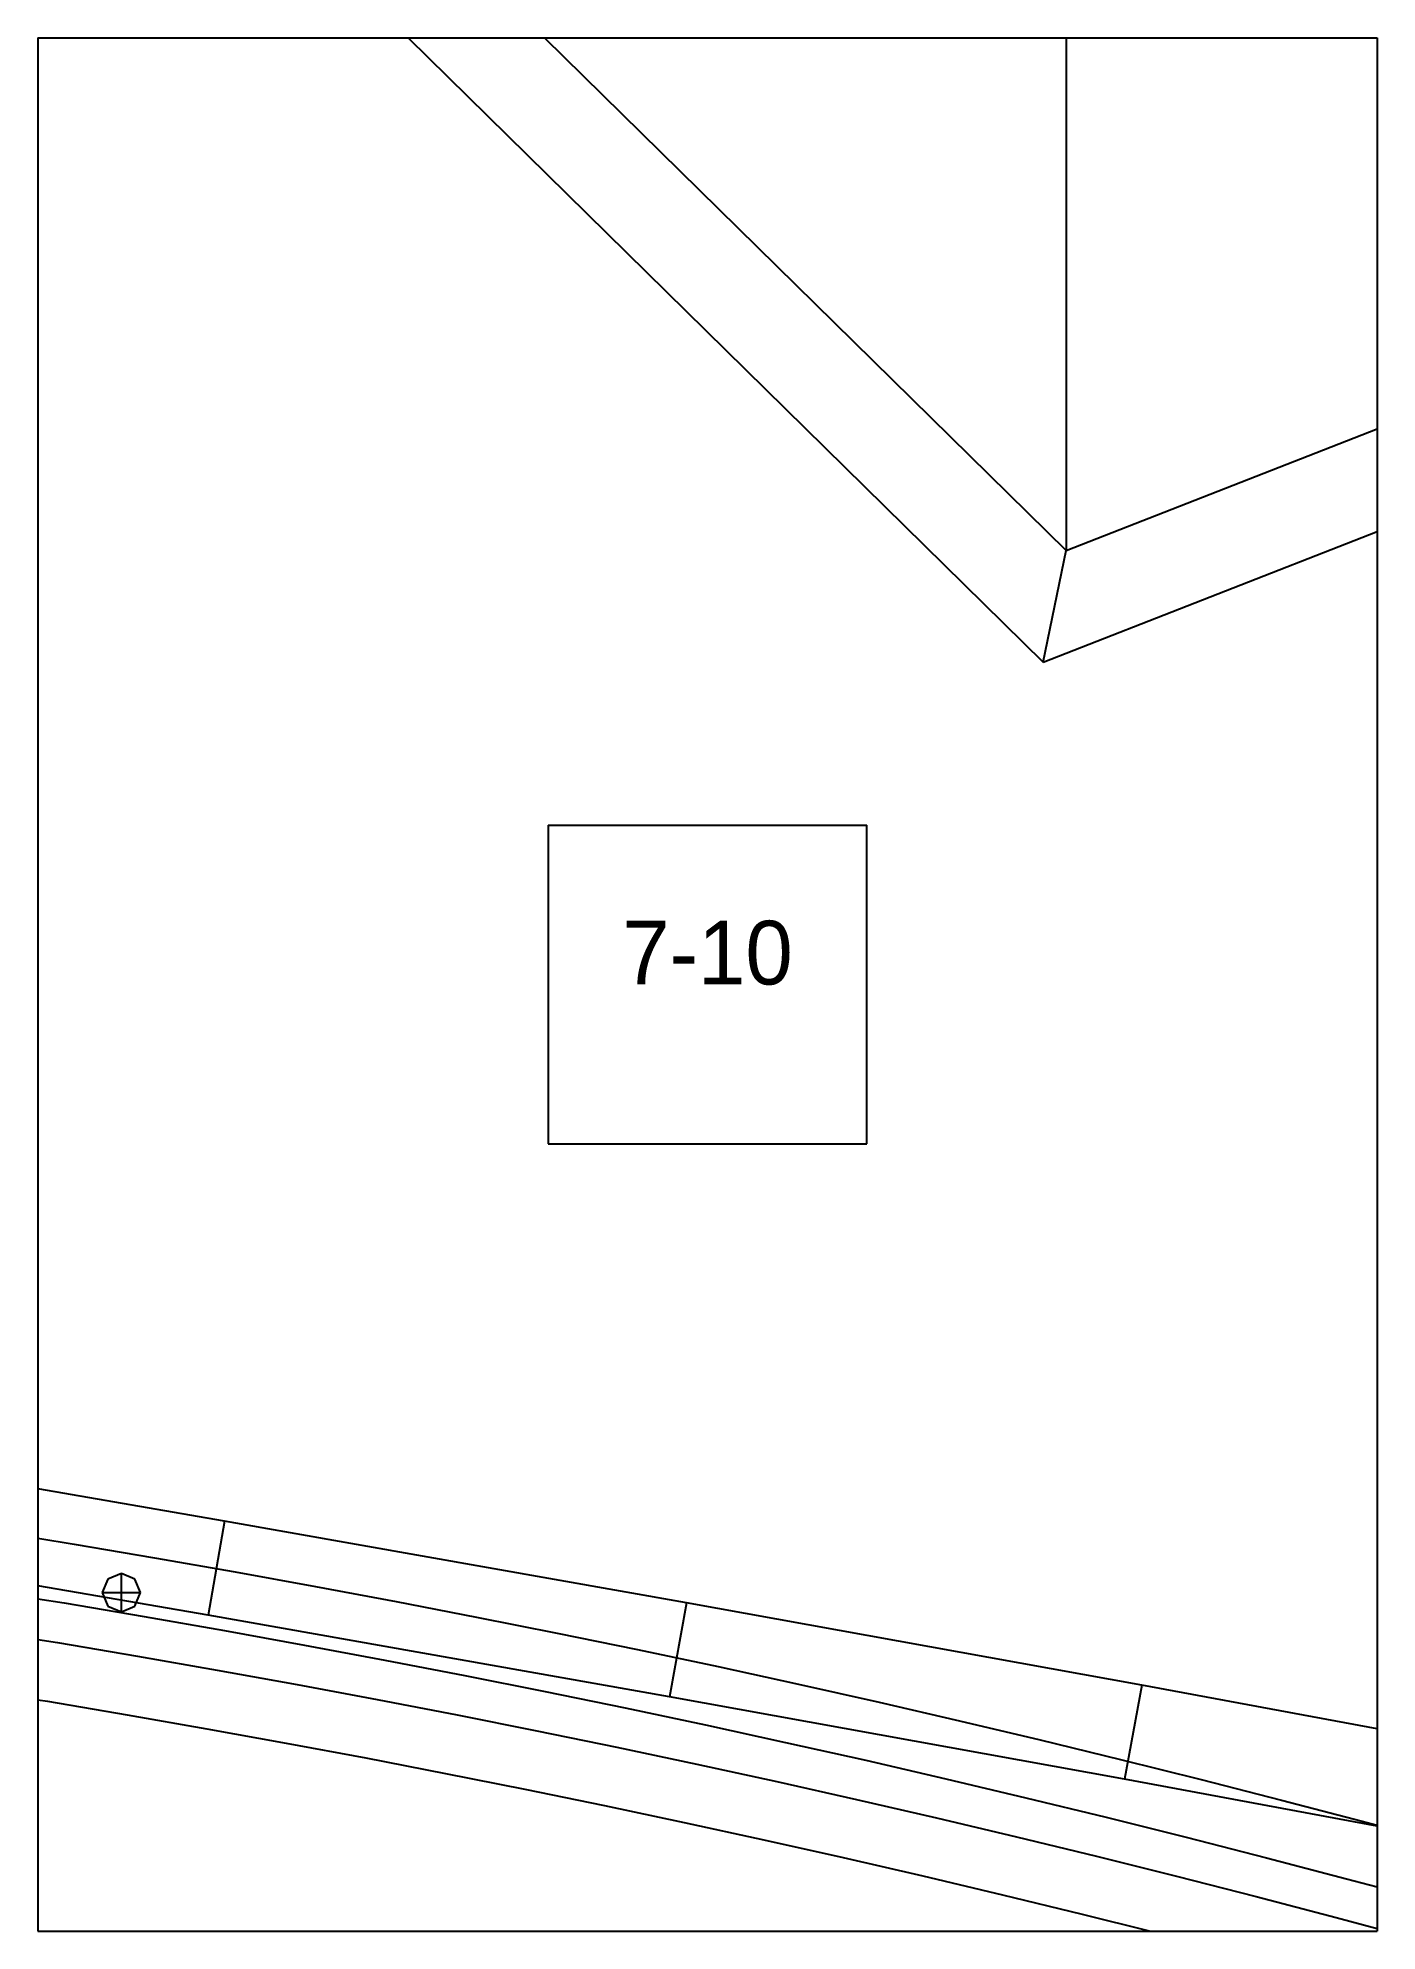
# Paper-space layout 'Plan 7-10' of a CAD drawing. Header units: metres, sheet in millimetres. Extents: x 0 to 210, y 0 to 297.
# The model-space entities are those that its viewports show. They can reach past a viewport. Long polylines and large blocks are cut down to what shows.
import ezdxf
from ezdxf.enums import TextEntityAlignment as Align

# ---------------------------------------------------------------- set-up
doc = ezdxf.new("R2010")
doc.units = ezdxf.units.M
for name, color, linetype in [('default', 7, 'Continuous'), ('TEXTLAYER', 7, 'Continuous'), ('VIEWPORTS', 7, 'Continuous')]:
    doc.layers.add(name, color=color, linetype=linetype)

msp = doc.modelspace()

# ---------------------------------------------------------------- linework, layer by layer
at = {"color": 9}
for p, q in [((1890, -1485), (1890, -1782)), ((1890, -1485), (1890, -1782)), ((2100, -1485), (2100, -1782)), ((2100, -1485), (2100, -1782)), ((1680, -1782), (1890, -1782)), ((1680, -1782), (1890, -1782)), ((1890, -1782), (2100, -1782)), ((1890, -1782), (1890, -2079)), ((1890, -1782), (2100, -1782)), ((1890, -1782), (1890, -2079)), ((2100, -1782), (2310, -1782)), ((2100, -1782), (2100, -2079)), ((2100, -1782), (2310, -1782)), ((2100, -1782), (2100, -2079)), ((1970, -1905.5), (2020, -1905.5)), ((1970, -1905.5), (1970, -1955.5)), ((2020, -1955.5), (2020, -1905.5)), ((1970, -1955.5), (2020, -1955.5)), ((1680, -2079), (1890, -2079)), ((1680, -2079), (1890, -2079)), ((1890, -2079), (2100, -2079)), ((1890, -2079), (1890, -2376)), ((1890, -2079), (2100, -2079)), ((1890, -2079), (1890, -2376)), ((2100, -2079), (2310, -2079)), ((2100, -2079), (2100, -2376)), ((2100, -2079), (2310, -2079)), ((2100, -2079), (2100, -2376))]:
    msp.add_line(p, q, dxfattribs=at)
at = {"layer": 'default', "color": 7, "linetype": 'Continuous'}
for p, q in [((1788.26, -1603.86), (2051.23, -1862.41)), ((1786.22, -1622.89), (2047.65, -1879.92)), ((2051.31, -1862.38), (2051.31, -1730.33)), ((2051.23, -1862.41), (2126.91, -1832.77)), ((2047.65, -1879.92), (2132.05, -1846.87)), ((2047.65, -1879.92), (2051.23, -1862.41)), ((1919.26, -2014.67), (1846.03, -2002.06)), ((1883.05, -2016.24), (1895.67, -2018.3)), ((1919.26, -2014.67), (1916.68, -2029.45)), ((1991.7, -2027.48), (1919.26, -2014.67)), ((1916.68, -2029.45), (1843.53, -2016.85)), ((1895.67, -2018.3), (1908.3, -2020.43)), ((1908.3, -2020.43), (1920.92, -2022.64)), ((1881.55, -2025.47), (1894.12, -2027.52)), ((1900.97, -2023.77), (1900.09, -2025.89)), ((1903.09, -2022.89), (1900.97, -2023.77)), ((1905.21, -2023.77), (1903.09, -2022.89)), ((1903.09, -2028.89), (1903.09, -2022.89)), ((1906.09, -2025.89), (1905.21, -2023.77)), ((1920.92, -2022.64), (1933.54, -2024.93)), ((1933.54, -2024.93), (1946.17, -2027.29)), ((1894.12, -2027.52), (1906.69, -2029.64)), ((1900.09, -2025.89), (1900.97, -2028.01)), ((1900.09, -2025.89), (1906.09, -2025.89)), ((1900.97, -2028.01), (1903.09, -2028.89)), ((1903.09, -2028.89), (1905.21, -2028.01)), ((1905.21, -2028.01), (1906.09, -2025.89)), ((1946.17, -2027.29), (1958.79, -2029.73)), ((1991.7, -2027.48), (1989.06, -2042.24)), ((2063.08, -2040.41), (1991.7, -2027.48)), ((1906.69, -2029.64), (1919.25, -2031.84)), ((1989.06, -2042.24), (1916.68, -2029.45)), ((1958.79, -2029.73), (1971.41, -2032.24)), ((1880.54, -2031.69), (1893.07, -2033.73)), ((1893.07, -2033.73), (1905.6, -2035.85)), ((1919.25, -2031.84), (1931.82, -2034.12)), ((1931.82, -2034.12), (1944.39, -2036.47)), ((1971.41, -2032.24), (1984.04, -2034.84)), ((1905.6, -2035.85), (1918.13, -2038.04)), ((1944.39, -2036.47), (1956.96, -2038.9)), ((1984.04, -2034.84), (1996.66, -2037.51)), ((1918.13, -2038.04), (1930.66, -2040.31)), ((1930.66, -2040.31), (1943.2, -2042.65)), ((1956.96, -2038.9), (1969.53, -2041.4)), ((1996.66, -2037.51), (2009.28, -2040.26)), ((2009.28, -2040.26), (2021.91, -2043.09)), ((1879.03, -2040.92), (1891.51, -2042.95)), ((1891.51, -2042.95), (1903.99, -2045.06)), ((1943.2, -2042.65), (1955.73, -2045.08)), ((1969.53, -2041.4), (1982.1, -2043.99)), ((2060.38, -2055.16), (1989.06, -2042.24)), ((2021.91, -2043.09), (2034.53, -2046)), ((2063.08, -2040.41), (2060.38, -2055.16)), ((2133.1, -2053.42), (2063.08, -2040.41)), ((1903.99, -2045.06), (1916.47, -2047.24)), ((1955.73, -2045.08), (1968.26, -2047.57)), ((1982.1, -2043.99), (1994.67, -2046.65)), ((2034.53, -2046), (2047.15, -2048.99)), ((1916.47, -2047.24), (1928.94, -2049.5)), ((1968.26, -2047.57), (1980.79, -2050.15)), ((1994.67, -2046.65), (2007.24, -2049.39)), ((2047.15, -2048.99), (2059.77, -2052.06)), ((1928.94, -2049.5), (1941.42, -2051.83)), ((1941.42, -2051.83), (1953.9, -2054.25)), ((1980.79, -2050.15), (1993.33, -2052.8)), ((2007.24, -2049.39), (2019.81, -2052.2)), ((2019.81, -2052.2), (2032.37, -2055.1)), ((2059.77, -2052.06), (2072.4, -2055.21)), ((1953.9, -2054.25), (1966.38, -2056.73)), ((1993.33, -2052.8), (2005.86, -2055.53)), ((2032.37, -2055.1), (2044.94, -2058.08)), ((2130.34, -2068.16), (2060.38, -2055.16)), ((2072.4, -2055.21), (2085.02, -2058.43)), ((1966.38, -2056.73), (1978.86, -2059.3)), ((2005.86, -2055.53), (2018.39, -2058.34)), ((2044.94, -2058.08), (2057.51, -2061.13)), ((1978.86, -2059.3), (1991.34, -2061.94)), ((2018.39, -2058.34), (2030.92, -2061.23)), ((2057.51, -2061.13), (2070.08, -2064.26)), ((2085.02, -2058.43), (2097.64, -2061.74)), ((1991.34, -2061.94), (2003.81, -2064.66)), ((2030.92, -2061.23), (2043.46, -2064.2)), ((2097.64, -2061.74), (2110.27, -2065.13)), ((2003.81, -2064.66), (2016.29, -2067.46)), ((2043.46, -2064.2), (2055.99, -2067.24)), ((2070.08, -2064.26), (2082.65, -2067.48)), ((2016.29, -2067.46), (2028.77, -2070.33)), ((2055.99, -2067.24), (2068.52, -2070.37)), ((2082.65, -2067.48), (2095.22, -2070.77)), ((2028.77, -2070.33), (2041.25, -2073.28)), ((2068.52, -2070.37), (2081.05, -2073.57)), ((2095.22, -2070.77), (2107.79, -2074.15)), ((2041.25, -2073.28), (2053.73, -2076.32)), ((2081.05, -2073.57), (2093.59, -2076.86)), ((2053.73, -2076.32), (2066.2, -2079.43)), ((2093.59, -2076.86), (2106.12, -2080.22)), ((2066.2, -2079.43), (2078.68, -2082.62))]:
    msp.add_line(p, q, dxfattribs=at)

# ---------------------------------------------------------------- texts
at = {"layer": 'TEXTLAYER', "color": 1}
msp.add_text('7-10', height=10, dxfattribs=at).set_placement((1995, -1930.5), align=Align.CENTER)

psp = doc.layouts.new('Plan 7-10')

# ---------------------------------------------------------------- viewports
at = {"layer": 'VIEWPORTS'}
psp.add_viewport(center=(105, 148.5), size=(210, 297), view_center_point=(1995, -1930.5), view_height=297, dxfattribs=at)

doc.saveas('drawing.dxf')
